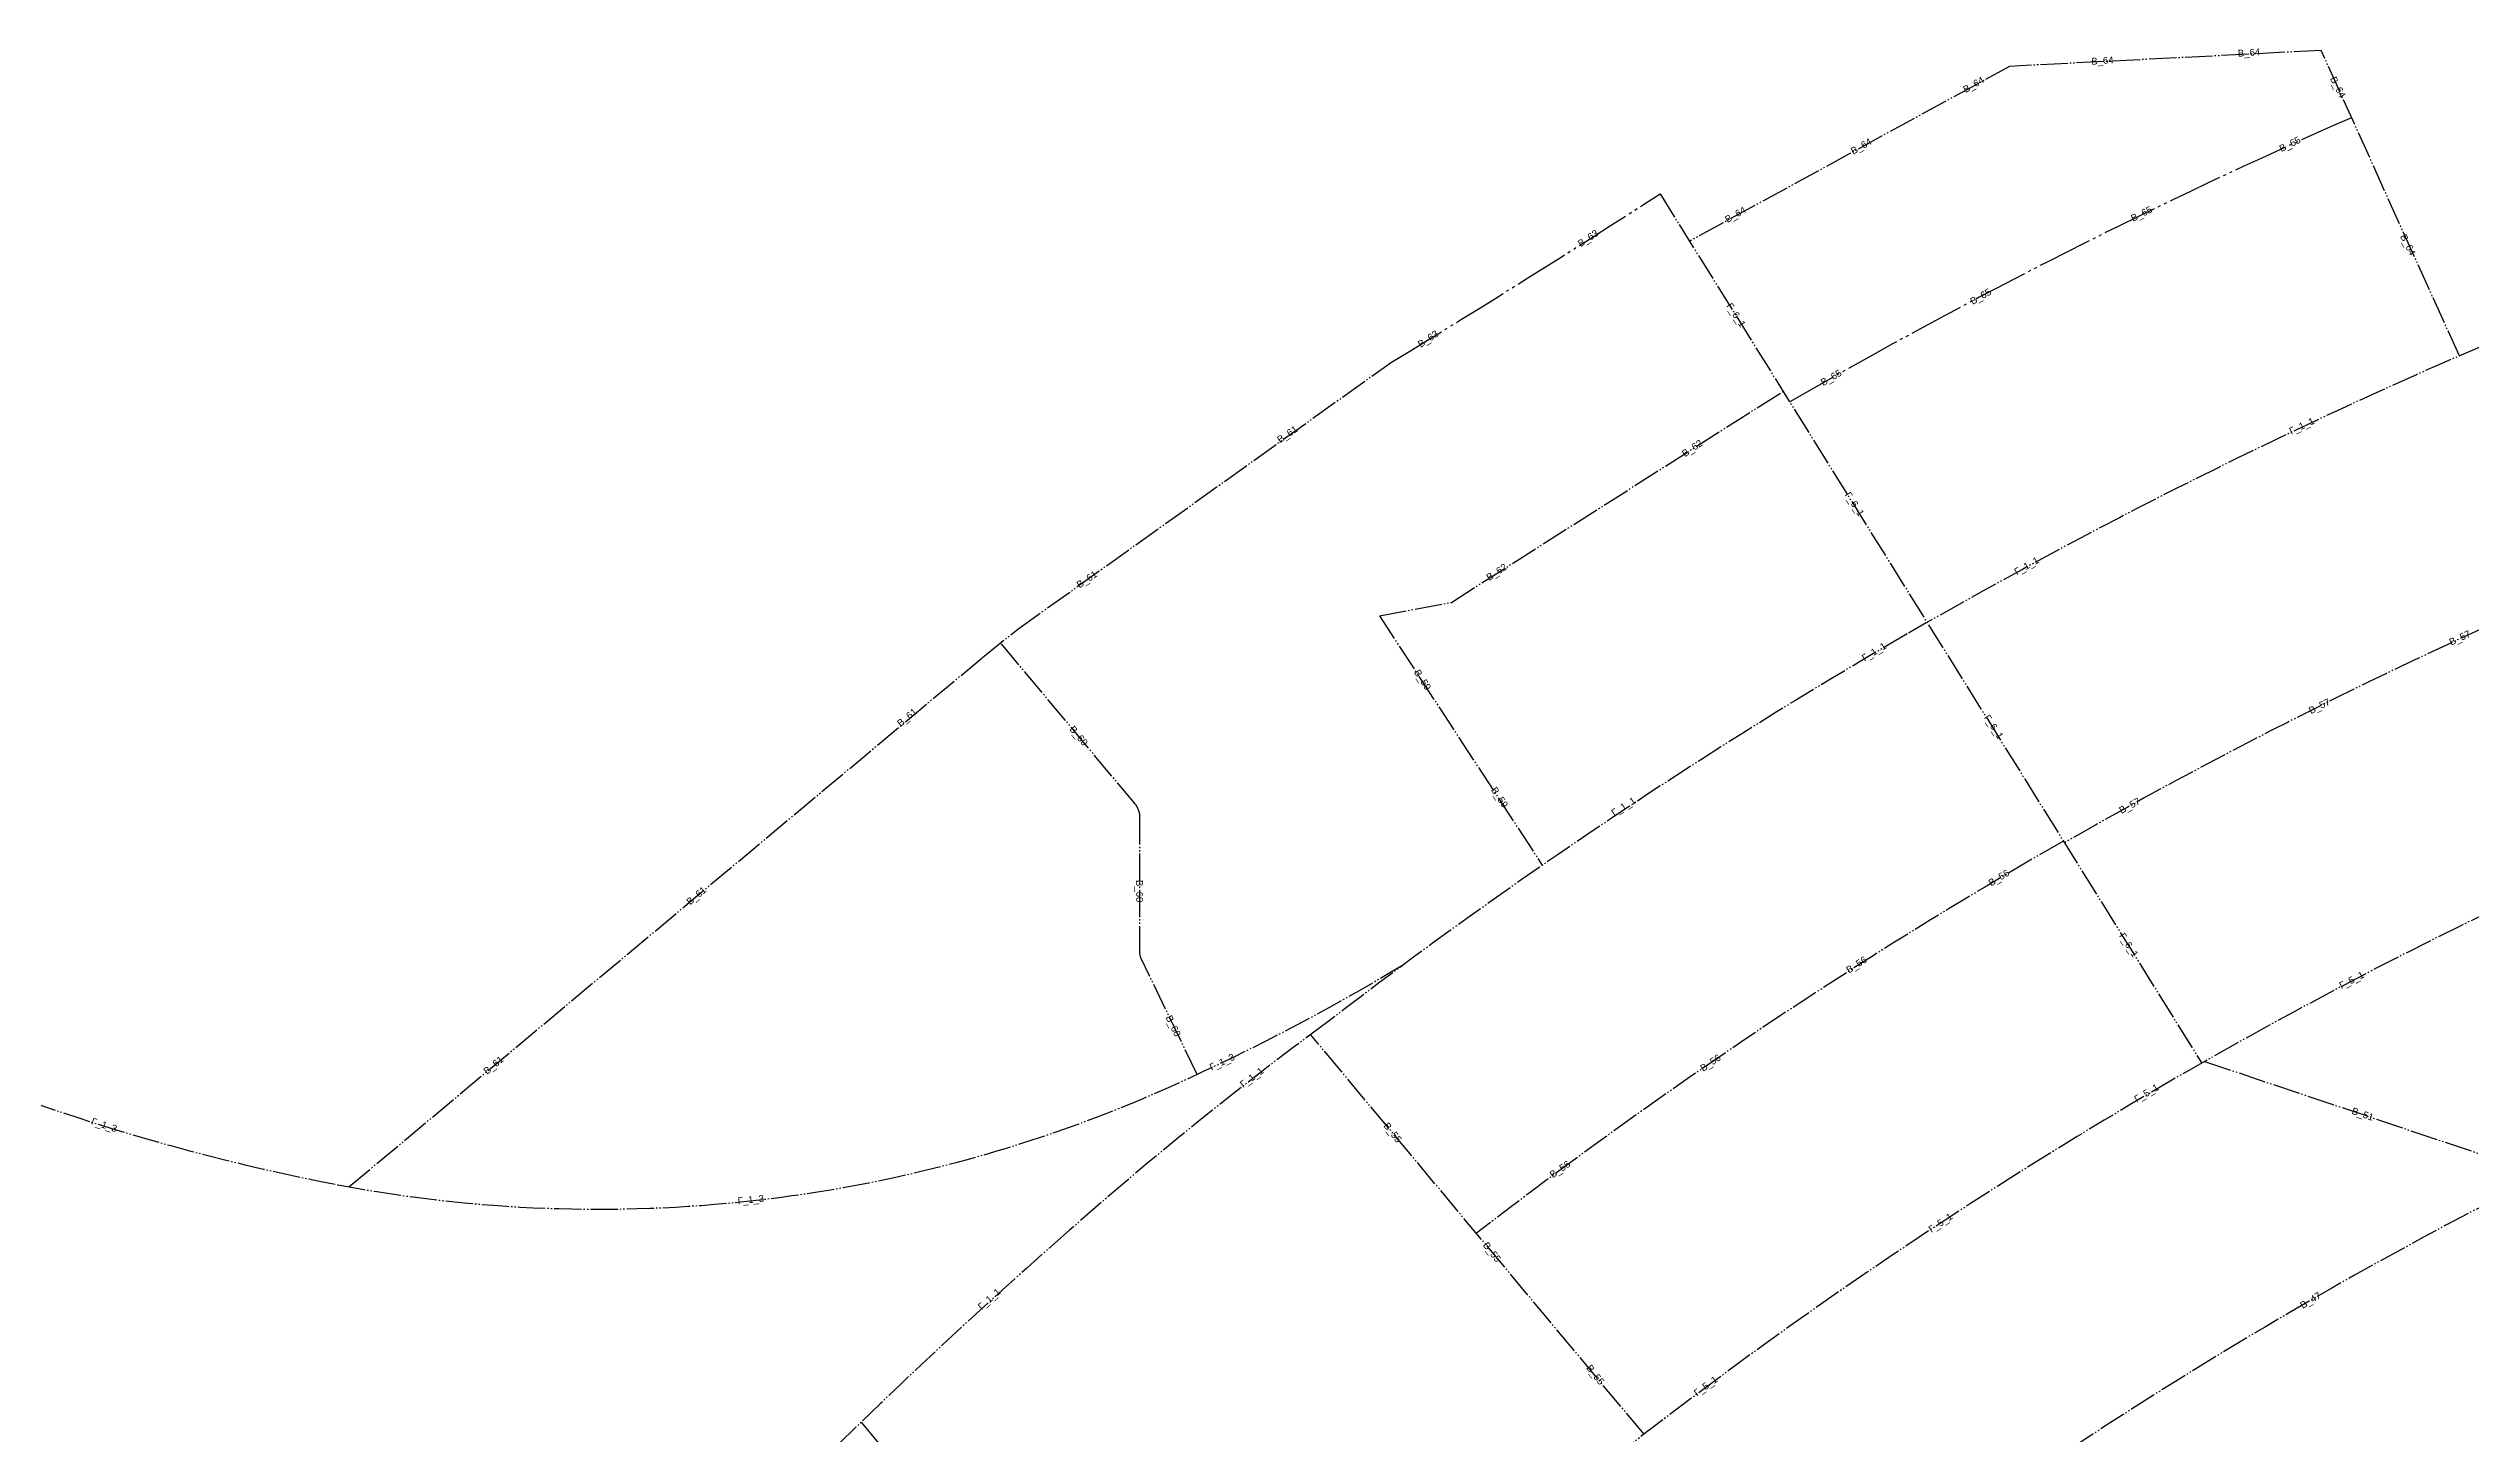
# Model space of a CAD drawing. Header units: millimetres. Extents: x 2242286 to 2245579, y 377608 to 382720.
# Drawn here: x 2244114 to 2245000, y 378410 to 378917 of the extents above; entities that cross this region are included whole.
import ezdxf

# ---------------------------------------------------------------- set-up
doc = ezdxf.new("R2010")
doc.units = ezdxf.units.MM
doc.linetypes.add('DIVIDE', pattern=[26.5, 20, -1.5, 1, -1.5, 1, -1.5])
for name, color, linetype in [('автодороги_внутриквартальные', 5, 'DIVIDE'), ('автодороги_главные', 2, 'DIVIDE'), ('автодороги_ИЖС', 90, 'DIVIDE'), ('автодороги_обозначения', 5, 'DIVIDE')]:
    doc.layers.add(name, color=color, linetype=linetype)
doc.styles.get("Standard").update_dxf_attribs({"font": 'arial.ttf'})

msp = doc.modelspace()

# ---------------------------------------------------------------- linework, layer by layer
at = {"layer": 'автодороги_внутриквартальные', "linetype": 'DIVIDE', "ltscale": 0.5}
msp.add_lwpolyline([(2244995.43, 378804.65), (2244944.95, 378916.24), (2244831.06, 378910.44), (2244714.11, 378846.54)], dxfattribs=at)
at = {"layer": 'автодороги_внутриквартальные'}
for points in [[(2244750.72, 378787.8, -0.02737), (2244956.06, 378891.69, -0.024505)], [(2244606.37, 378803.04, 0.006567), (2244703.33, 378863.84)]]:
    msp.add_lwpolyline(points, format="xyb", dxfattribs=at)
at = {"layer": 'автодороги_внутриквартальные', "ltscale": 0.5}
for points in [[(2244224.24, 378500.96), (2244455.74, 378694.45), (2244468.71, 378704.82), (2244605.23, 378802.38), (2244606.37, 378803.04)], [(2244600.77, 378709.69), (2244627.08, 378714.57), (2244748.29, 378791.7)], [(2244600.77, 378709.69), (2244660.31, 378618.48)], [(2244697.5, 378410.58), (2244575.63, 378556.62)], [(2244411.36, 378414.95), (2244534.23, 378268.02)]]:
    msp.add_lwpolyline(points, dxfattribs=at)
for points in [[(2244851.09, 378626.75, -0.056274), (2245240.27, 378794.32, -0.055571)], [(2244534.17, 378542.09), (2244513.62, 378584.65), (2244513.25, 378586.28), (2244513.25, 378636.11, 0.175674), (2244511.51, 378640.92), (2244462.38, 378699.76)], [(2244636.24, 378483.99, -0.034059), (2244850.72, 378627.34, -0.031943)]]:
    msp.add_lwpolyline(points, format="xyb", dxfattribs=at)
at = {"layer": 'автодороги_главные', "color": 2, "ltscale": 0.5}
for points in [[(2243850.04, 377906.96, 0.149209), (2244131.52, 378095.86, -0.002745), (2244197.99, 378175.58, -0.007065), (2244366.68, 378370.18, -0.021203), (2244487.55, 378485.1, -0.022802), (2244581.95, 378561.3, -0.032688), (2244793.67, 378703.02, -0.064966), (2245267.05, 378899.76)], [(2244343.84, 378046.07, -0.211106), (2245578.87, 378767.1, -0.180655)], [(2243824.67, 378638.44, -0.05736), (2244010.04, 378574.03, 0.070327), (2244220.28, 378501.69, 0.150222), (2244518.63, 378535.09, 0.032948), (2244610.17, 378582.58)]]:
    msp.add_lwpolyline(points, format="xyb", dxfattribs=at)
msp.add_lwpolyline([(2244703.33, 378863.84), (2244901.29, 378546.2)], dxfattribs=at)
at = {"layer": 'автодороги_ИЖС', "color": 3, "ltscale": 0.5}
msp.add_lwpolyline([(2244419.73, 377988.89, -0.184835), (2245420.75, 378644.87, -0.185777)], format="xyb", dxfattribs=at)
msp.add_lwpolyline([(2244902.36, 378546.81), (2245026.02, 378505.27), (2245105.01, 378479.24)], dxfattribs=at)

# ---------------------------------------------------------------- texts
at = {"layer": 'автодороги_обозначения', "char_height": 2.5, "attachment_point": 1}
for s, insert, rotation in [('В_64', (2244860.84, 378913.51), 3.96988), ('В_64', (2244914.4, 378916.45), 3.96988), ('В_64', (2244813.73, 378902.82), 29.8664), ('В_64', (2244950.33, 378907.04), 297.08157), ('В_64', (2244772.7, 378880.32), 29.8664), ('В_65', (2244929.3, 378881.31), 26.68878), ('В_64', (2244726.72, 378855.33), 29.8664), ('В_65', (2244875.08, 378855.89), 26.68878), ('В_63', (2244672.94, 378846.4), 33.92653), ('В_64', (2244975.94, 378849.45), 297.08157), ('Г_6_1', (2244729.55, 378824.3), 303.21024), ('В_65', (2244816.33, 378825.41), 29.8664), ('В_63', (2244614.49, 378809.62), 33.92653), ('В_65', (2244761.69, 378795.77), 29.8664), ('Г_1_1', (2244932.95, 378778.11), 25.57011), ('В_61', (2244563.05, 378774.77), 33.92653), ('В_62', (2244711.01, 378769.66), 33.92653), ('Г_6_1', (2244772.84, 378755.23), 303.21024), ('В_62', (2244639.54, 378724.42), 33.92653), ('Г_1_1', (2244832.47, 378726.61), 29.63755), ('В_61', (2244489.79, 378721.75), 33.92653), ('Г_1_1', (2244776.77, 378695.04), 31.64934), ('В_57', (2244991.4, 378701.01), 25.16872), ('В_59', (2244615.42, 378690.35), 303.21024), ('В_61', (2244424.22, 378670.91), 39.8993), ('Г_6_1', (2244823.73, 378673.84), 303.21024), ('В_57', (2244940.08, 378675.91), 26.88996), ('В_60', (2244489.26, 378669.74), 309.8993), ('В_59', (2244643.55, 378647.41), 303.21024), ('Г_1_1', (2244685.22, 378638.48), 31.64934), ('В_57', (2244870.76, 378639.41), 28.59863), ('В_60', (2244514.36, 378613.11), 270.31377), ('В_56', (2244823.02, 378612.88), 31.42616), ('В_61', (2244347.24, 378605.72), 39.8993), ('Г_6_1', (2244873.06, 378594.06), 303.21024), ('В_56', (2244771.01, 378581.01), 33.07919), ('Г_5_1', (2244951.17, 378575.45), 27.34898), ('В_60', (2244524.82, 378564.01), 295.66205), ('Г_1_3', (2244538.4, 378545.67), 25.765), ('В_56', (2244717.69, 378545.04), 34.31026), ('В_61', (2244273.09, 378543.79), 39.8993), ('Г_1_1', (2244549.52, 378539.1), 36.57317), ('Г_5_1', (2244876.27, 378533.89), 30.49026), ('Г_1_3', (2244130.61, 378526.29), 341.93718), ('В_55', (2244604.12, 378524.81), 308.12754), ('В_51', (2244956.68, 378530.08), 341.26682), ('В_56', (2244662.67, 378506.15), 34.31026), ('Г_1_3', (2244366.16, 378497.09), 5.88459), ('Г_5_1', (2244801.13, 378486.18), 34.05611), ('В_55', (2244640.42, 378481.14), 308.12754), ('Г_1_1', (2244453.77, 378457.68), 41.89737), ('В_47', (2244936.9, 378458.47), 31.33696), ('В_55', (2244678.2, 378436.28), 308.12754), ('Г_5_1', (2244715.38, 378426.33), 36.29145)]:
    msp.add_mtext_dynamic_manual_height_columns(s, width=14.098, gutter_width=12.5, heights=[0], dxfattribs=dict(at, insert=insert, rotation=rotation))

doc.saveas('drawing.dxf')
